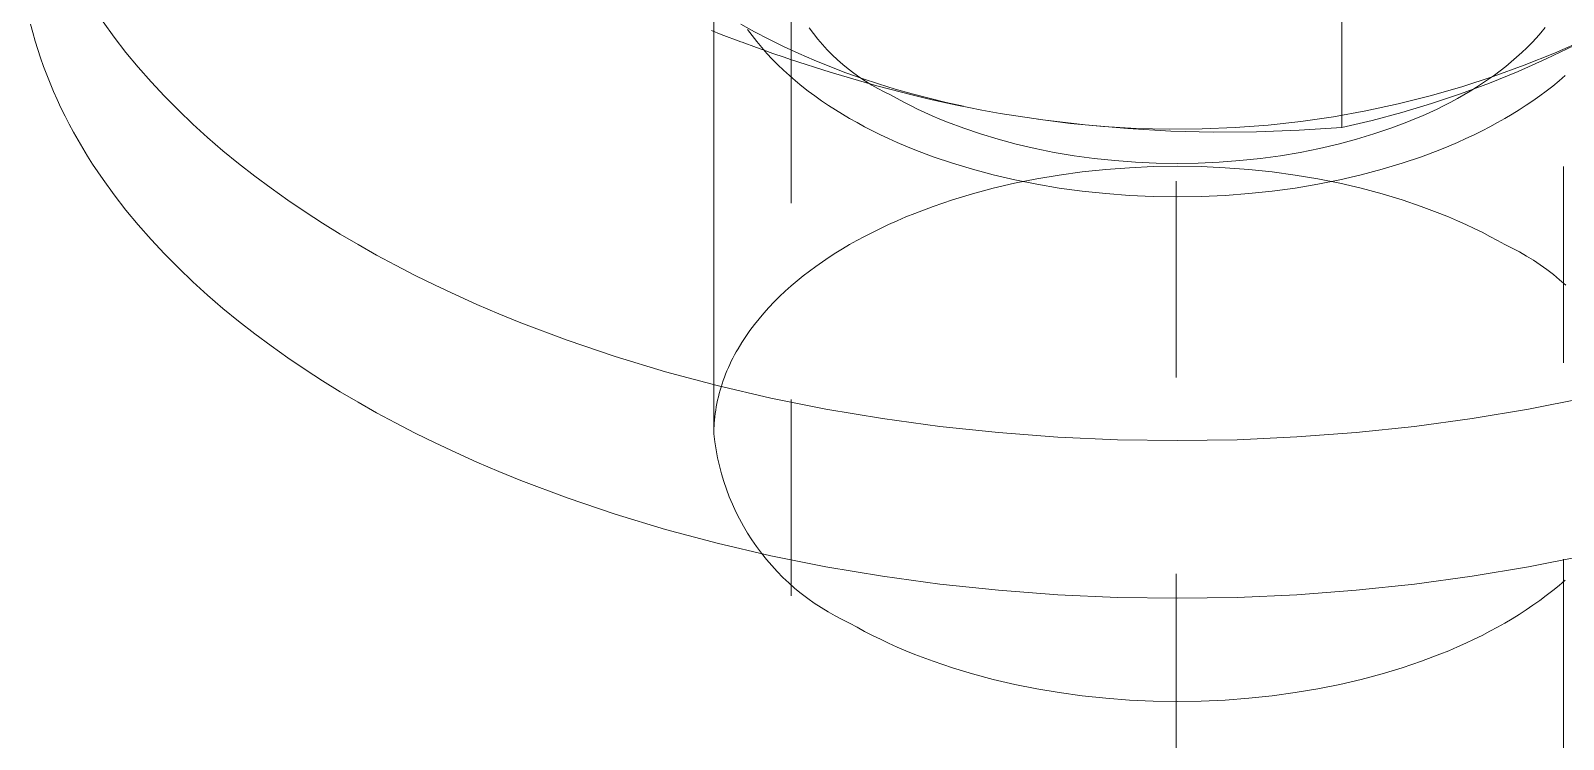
# Model space of a CAD drawing. Header units: inches. Extents: x -13 to 609, y -6 to 131.
# Drawn here: x 153.898 to 154.68, y 61.875 to 62.236 of the extents above; entities that cross this region are included whole.
import ezdxf

# ---------------------------------------------------------------- set-up
doc = ezdxf.new("R2010")
doc.units = ezdxf.units.IN
doc.linetypes.add('HIDDEN', pattern=[1.905, 1.27, -0.635])
doc.layers.add('ZANO_R', color=7, linetype='Continuous', lineweight=0)
doc.layers.add('ZANO_R_przerywana', color=250, linetype='HIDDEN', lineweight=0)

msp = doc.modelspace()

# ---------------------------------------------------------------- linework, layer by layer
at = {"layer": 'ZANO_R'}
for p, q in [((154.56682, 62.44649), (154.56682, 62.18704)), ((154.2466, 62.28447), (154.2466, 62.03083)), ((153.89823, 62.23968), (153.89936, 62.23534)), ((153.89936, 62.23534), (153.90058, 62.23101)), ((153.94086, 62.23293), (153.93519, 62.24076)), ((154.2453, 62.23632), (154.25024, 62.23441)), ((154.26025, 62.23064), (154.25024, 62.23441)), ((154.26024, 62.23971), (154.26734, 62.23574)), ((154.26604, 62.23383), (154.26377, 62.23696)), ((154.26734, 62.23574), (154.27465, 62.23191)), ((154.29513, 62.23772), (154.2973, 62.23481)), ((154.2973, 62.23481), (154.29956, 62.23198)), ((154.66594, 62.23266), (154.66824, 62.23526)), ((154.66824, 62.23526), (154.67043, 62.23792)), ((153.90058, 62.23101), (153.9019, 62.2267)), ((153.9019, 62.2267), (153.90331, 62.2224)), ((153.94684, 62.22523), (153.94086, 62.23293)), ((154.26025, 62.23064), (154.26094, 62.23039)), ((154.26825, 62.22772), (154.26094, 62.23039)), ((154.26843, 62.23075), (154.26604, 62.23383)), ((154.26825, 62.22772), (154.27168, 62.2265)), ((154.27094, 62.22772), (154.26843, 62.23075)), ((154.27356, 62.22474), (154.27094, 62.22772)), ((154.27667, 62.22474), (154.27168, 62.2265)), ((154.27465, 62.23191), (154.28215, 62.22821)), ((154.28215, 62.22821), (154.28983, 62.22466)), ((154.29956, 62.23198), (154.30192, 62.22923)), ((154.30192, 62.22923), (154.30438, 62.22657)), ((154.30438, 62.22657), (154.30692, 62.22399)), ((154.65851, 62.22514), (154.66108, 62.2276)), ((154.66108, 62.2276), (154.66356, 62.2301)), ((154.66356, 62.2301), (154.66594, 62.23266)), ((154.67097, 62.22197), (154.68512, 62.22883)), ((154.67523, 62.22491), (154.6906, 62.23171)), ((153.90331, 62.2224), (153.90481, 62.21812)), ((153.9531, 62.21765), (153.94684, 62.22523)), ((154.27628, 62.22182), (154.27356, 62.22474)), ((154.27912, 62.21895), (154.27628, 62.22182)), ((154.27667, 62.22474), (154.28247, 62.22274)), ((154.28205, 62.21615), (154.27912, 62.21895)), ((154.28561, 62.22167), (154.28247, 62.22274)), ((154.28561, 62.22167), (154.30579, 62.21515)), ((154.28983, 62.22466), (154.29769, 62.22126)), ((154.29769, 62.22126), (154.30569, 62.21801)), ((154.30692, 62.22399), (154.30956, 62.2215)), ((154.30956, 62.2215), (154.31228, 62.2191)), ((154.31228, 62.2191), (154.31508, 62.2168)), ((154.64384, 62.21291), (154.65963, 62.21865)), ((154.65034, 62.2181), (154.65314, 62.22039)), ((154.65314, 62.22039), (154.65587, 62.22274)), ((154.65587, 62.22274), (154.65851, 62.22514)), ((154.65661, 62.21557), (154.67097, 62.22197)), ((154.65963, 62.21865), (154.67523, 62.22491)), ((153.90481, 62.21812), (153.90641, 62.21386)), ((153.90641, 62.21386), (153.9081, 62.20961)), ((153.95965, 62.21021), (153.9531, 62.21765)), ((154.28508, 62.2134), (154.28205, 62.21615)), ((154.28819, 62.21072), (154.28508, 62.2134)), ((154.2914, 62.2081), (154.28819, 62.21072)), ((154.30569, 62.21801), (154.31385, 62.21491)), ((154.30579, 62.21515), (154.32613, 62.20919)), ((154.31385, 62.21491), (154.32213, 62.21197)), ((154.31508, 62.2168), (154.31796, 62.2146)), ((154.31796, 62.2146), (154.32091, 62.2125)), ((154.32091, 62.2125), (154.32394, 62.21051)), ((154.32213, 62.21197), (154.33052, 62.2092)), ((154.32394, 62.21051), (154.32703, 62.20862)), ((154.62785, 62.20772), (154.64384, 62.21291)), ((154.63847, 62.20948), (154.64153, 62.21155)), ((154.64153, 62.21155), (154.64453, 62.21368)), ((154.64205, 62.20962), (154.65661, 62.21557)), ((154.64453, 62.21368), (154.64747, 62.21586)), ((154.64747, 62.21586), (154.65034, 62.2181)), ((154.67747, 62.21073), (154.67427, 62.20811)), ((154.68059, 62.21342), (154.67747, 62.21073)), ((153.9081, 62.20961), (153.90988, 62.20538)), ((153.90988, 62.20538), (153.91174, 62.20117)), ((153.96648, 62.2029), (153.95965, 62.21021)), ((153.97356, 62.19574), (153.96648, 62.2029)), ((154.29468, 62.20554), (154.2914, 62.2081)), ((154.29804, 62.20305), (154.29468, 62.20554)), ((154.30147, 62.20062), (154.29804, 62.20305)), ((154.33026, 62.20804), (154.32613, 62.20918)), ((154.32703, 62.20862), (154.33019, 62.20684)), ((154.33019, 62.20684), (154.33341, 62.20517)), ((154.33026, 62.20805), (154.34826, 62.20341)), ((154.33052, 62.2092), (154.33902, 62.20658)), ((154.33341, 62.20517), (154.33668, 62.20362)), ((154.33668, 62.20362), (154.33996, 62.20177)), ((154.33902, 62.20658), (154.34761, 62.20413)), ((154.34761, 62.20413), (154.35628, 62.20185)), ((154.35504, 62.20177), (154.34825, 62.20339)), ((154.59541, 62.19898), (154.6117, 62.20307)), ((154.6117, 62.20307), (154.62785, 62.20772)), ((154.6124, 62.19915), (154.62731, 62.20415)), ((154.62571, 62.20177), (154.62899, 62.20363)), ((154.62731, 62.20415), (154.64205, 62.20962)), ((154.62899, 62.20363), (154.63219, 62.20552)), ((154.63219, 62.20552), (154.63536, 62.20747)), ((154.63536, 62.20747), (154.63847, 62.20948)), ((154.66763, 62.20306), (154.6642, 62.20063)), ((154.67099, 62.20555), (154.66763, 62.20306)), ((154.67427, 62.20811), (154.67099, 62.20555)), ((153.91174, 62.20117), (153.9137, 62.19699)), ((153.9137, 62.19699), (153.91575, 62.19282)), ((153.98089, 62.18873), (153.97356, 62.19574)), ((154.30496, 62.19825), (154.30147, 62.20062)), ((154.30852, 62.19596), (154.30496, 62.19825)), ((154.31213, 62.19373), (154.30852, 62.19596)), ((154.33996, 62.20177), (154.34334, 62.19994)), ((154.34334, 62.19994), (154.34682, 62.19814)), ((154.34682, 62.19814), (154.3504, 62.19638)), ((154.3504, 62.19638), (154.35408, 62.19464)), ((154.35504, 62.20179), (154.35935, 62.2008)), ((154.35628, 62.20185), (154.36501, 62.19973)), ((154.36567, 62.19938), (154.35935, 62.20078)), ((154.36501, 62.19973), (154.37378, 62.19777)), ((154.36567, 62.1994), (154.37045, 62.19838)), ((154.37819, 62.1968), (154.37045, 62.19837)), ((154.37819, 62.19681), (154.38154, 62.19616)), ((154.38317, 62.19585), (154.38154, 62.19616)), ((154.38317, 62.19585), (154.3926, 62.19415)), ((154.56244, 62.19246), (154.57898, 62.19544)), ((154.57898, 62.19544), (154.59541, 62.19898)), ((154.59734, 62.19463), (154.6124, 62.19915)), ((154.61158, 62.19465), (154.61526, 62.19639)), ((154.61526, 62.19639), (154.61884, 62.19815)), ((154.61884, 62.19815), (154.62233, 62.19995)), ((154.62233, 62.19995), (154.62571, 62.20177)), ((154.65715, 62.19597), (154.65353, 62.19374)), ((154.6607, 62.19827), (154.65715, 62.19597)), ((154.6642, 62.20063), (154.6607, 62.19827)), ((153.91575, 62.19282), (153.91789, 62.18868)), ((153.91789, 62.18868), (153.92011, 62.18456)), ((153.98845, 62.18187), (153.98089, 62.18873)), ((154.3158, 62.19156), (154.31213, 62.19373)), ((154.31955, 62.18945), (154.3158, 62.19156)), ((154.32341, 62.18736), (154.31955, 62.18945)), ((154.32739, 62.18531), (154.32341, 62.18736)), ((154.35408, 62.19464), (154.35786, 62.19295)), ((154.35786, 62.19295), (154.36174, 62.19129)), ((154.36174, 62.19129), (154.36571, 62.18967)), ((154.36571, 62.18967), (154.37394, 62.18657)), ((154.3926, 62.19415), (154.41421, 62.1909)), ((154.41178, 62.19121), (154.42845, 62.18907)), ((154.41421, 62.1909), (154.43591, 62.18832)), ((154.42845, 62.18907), (154.44518, 62.1875)), ((154.43591, 62.18832), (154.45768, 62.18641)), ((154.44518, 62.1875), (154.46196, 62.1865)), ((154.51235, 62.18692), (154.52911, 62.1882)), ((154.52911, 62.1882), (154.54581, 62.19005)), ((154.54581, 62.19005), (154.56244, 62.19246)), ((154.56682, 62.18704), (154.58214, 62.19059)), ((154.58214, 62.19059), (154.59734, 62.19463)), ((154.59172, 62.18658), (154.59995, 62.18968)), ((154.59995, 62.18968), (154.60393, 62.1913)), ((154.60393, 62.1913), (154.6078, 62.19296)), ((154.6078, 62.19296), (154.61158, 62.19465)), ((154.64225, 62.18737), (154.63828, 62.18532)), ((154.64612, 62.18946), (154.64225, 62.18737)), ((154.64987, 62.19157), (154.64612, 62.18946)), ((154.65353, 62.19374), (154.64987, 62.19157)), ((153.92011, 62.18456), (153.92242, 62.18047)), ((153.92242, 62.18047), (153.92481, 62.1764)), ((153.99625, 62.17516), (153.98845, 62.18187)), ((154.33149, 62.18329), (154.32739, 62.18531)), ((154.33569, 62.18131), (154.33149, 62.18329)), ((154.34001, 62.17937), (154.33569, 62.18131)), ((154.34444, 62.17747), (154.34001, 62.17937)), ((154.37394, 62.18657), (154.38254, 62.18366)), ((154.38254, 62.18366), (154.39148, 62.18096)), ((154.39148, 62.18096), (154.40074, 62.17848)), ((154.45768, 62.18641), (154.47949, 62.18518)), ((154.46196, 62.1865), (154.47875, 62.18607)), ((154.47875, 62.18607), (154.49556, 62.18621)), ((154.47949, 62.18518), (154.50134, 62.18463)), ((154.49556, 62.18621), (154.51235, 62.18692)), ((154.50134, 62.18463), (154.52319, 62.18476)), ((154.52319, 62.18476), (154.54502, 62.18556)), ((154.54502, 62.18556), (154.56682, 62.18704)), ((154.56493, 62.17849), (154.57419, 62.18096)), ((154.57419, 62.18096), (154.58313, 62.18366)), ((154.58313, 62.18366), (154.59172, 62.18658)), ((154.62566, 62.17938), (154.62123, 62.17748)), ((154.62998, 62.18132), (154.62566, 62.17938)), ((154.63418, 62.1833), (154.62998, 62.18132)), ((154.63828, 62.18532), (154.63418, 62.1833)), ((153.92481, 62.1764), (153.92728, 62.17236)), ((153.92728, 62.17236), (153.92984, 62.16834)), ((154.00425, 62.1686), (153.99625, 62.17516)), ((154.34898, 62.17563), (154.34444, 62.17747)), ((154.35839, 62.17208), (154.34898, 62.17563)), ((154.36821, 62.16875), (154.35839, 62.17208)), ((154.40074, 62.17848), (154.4103, 62.17626)), ((154.4103, 62.17626), (154.42014, 62.17429)), ((154.42014, 62.17429), (154.43021, 62.1726)), ((154.43021, 62.1726), (154.44048, 62.1712)), ((154.52519, 62.1712), (154.53546, 62.1726)), ((154.53546, 62.1726), (154.54553, 62.17429)), ((154.54553, 62.17429), (154.55537, 62.17626)), ((154.55537, 62.17626), (154.56493, 62.17849)), ((154.60728, 62.17209), (154.59746, 62.16876)), ((154.61669, 62.17563), (154.60728, 62.17209)), ((154.62123, 62.17748), (154.61669, 62.17563)), ((153.92984, 62.16834), (153.93519, 62.16039)), ((154.01246, 62.16221), (154.00425, 62.1686)), ((154.37843, 62.16566), (154.36821, 62.16875)), ((154.38901, 62.16284), (154.37843, 62.16566)), ((154.43441, 62.16433), (154.42267, 62.16272)), ((154.44634, 62.16559), (154.43441, 62.16433)), ((154.44048, 62.1712), (154.45092, 62.1701)), ((154.45841, 62.16649), (154.44634, 62.16559)), ((154.45092, 62.1701), (154.46149, 62.16931)), ((154.47059, 62.16704), (154.45841, 62.16649)), ((154.46149, 62.16931), (154.47214, 62.16883)), ((154.48281, 62.16722), (154.47059, 62.16704)), ((154.47214, 62.16883), (154.48284, 62.16867)), ((154.49503, 62.16704), (154.48281, 62.16722)), ((154.48284, 62.16867), (154.49353, 62.16883)), ((154.49353, 62.16883), (154.50418, 62.16931)), ((154.50721, 62.16649), (154.49503, 62.16704)), ((154.50418, 62.16931), (154.51475, 62.1701)), ((154.51928, 62.16559), (154.50721, 62.16649)), ((154.51475, 62.1701), (154.52519, 62.1712)), ((154.53121, 62.16433), (154.51928, 62.16559)), ((154.54296, 62.16273), (154.53121, 62.16433)), ((154.58724, 62.16567), (154.57666, 62.16284)), ((154.59746, 62.16876), (154.58724, 62.16567)), ((153.93519, 62.16039), (153.94086, 62.15257)), ((154.02086, 62.15597), (154.01246, 62.16221)), ((154.02943, 62.1499), (154.02086, 62.15597)), ((154.38899, 62.156), (154.3784, 62.15317)), ((154.39992, 62.15855), (154.38899, 62.156)), ((154.39994, 62.16029), (154.38901, 62.16284)), ((154.41116, 62.16079), (154.39992, 62.15855)), ((154.41118, 62.15805), (154.39994, 62.16029)), ((154.42267, 62.16272), (154.41116, 62.16079)), ((154.42269, 62.15611), (154.41118, 62.15805)), ((154.43443, 62.15451), (154.42269, 62.15611)), ((154.54298, 62.15612), (154.53124, 62.15452)), ((154.55447, 62.1608), (154.54296, 62.16273)), ((154.55449, 62.15805), (154.54298, 62.15612)), ((154.5657, 62.15855), (154.55447, 62.1608)), ((154.56573, 62.1603), (154.55449, 62.15805)), ((154.57663, 62.15601), (154.5657, 62.15855)), ((154.57666, 62.16284), (154.56573, 62.1603)), ((154.58722, 62.15318), (154.57663, 62.15601)), ((153.94086, 62.15257), (153.94684, 62.14486)), ((154.03817, 62.14399), (154.02943, 62.1499)), ((154.36819, 62.15009), (154.35837, 62.14676)), ((154.3784, 62.15317), (154.36819, 62.15009)), ((154.44637, 62.15326), (154.43443, 62.15451)), ((154.45844, 62.15235), (154.44637, 62.15326)), ((154.47061, 62.1518), (154.45844, 62.15235)), ((154.48284, 62.15162), (154.47061, 62.1518)), ((154.49506, 62.15181), (154.48284, 62.15162)), ((154.50723, 62.15235), (154.49506, 62.15181)), ((154.51931, 62.15326), (154.50723, 62.15235)), ((154.53124, 62.15452), (154.51931, 62.15326)), ((154.59744, 62.15009), (154.58722, 62.15318)), ((154.60726, 62.14677), (154.59744, 62.15009)), ((153.94684, 62.14486), (153.9531, 62.13729)), ((154.04706, 62.13825), (154.03817, 62.14399)), ((154.34442, 62.14136), (154.33999, 62.13947)), ((154.34896, 62.14321), (154.34442, 62.14136)), ((154.35837, 62.14676), (154.34896, 62.14321)), ((154.61666, 62.14322), (154.60726, 62.14677)), ((154.6212, 62.14137), (154.61666, 62.14322)), ((154.62564, 62.13948), (154.6212, 62.14137)), ((153.9531, 62.13729), (153.95965, 62.12984)), ((154.0561, 62.13267), (154.04706, 62.13825)), ((154.06526, 62.12726), (154.0561, 62.13267)), ((154.32737, 62.13353), (154.32339, 62.13147)), ((154.33147, 62.13555), (154.32737, 62.13353)), ((154.33567, 62.13753), (154.33147, 62.13555)), ((154.33999, 62.13947), (154.33567, 62.13753)), ((154.62996, 62.13754), (154.62564, 62.13948)), ((154.63416, 62.13556), (154.62996, 62.13754)), ((154.63826, 62.13354), (154.63416, 62.13556)), ((154.64223, 62.13148), (154.63826, 62.13354)), ((153.95965, 62.12984), (153.96648, 62.12254)), ((154.07464, 62.12197), (154.06526, 62.12726)), ((154.31223, 62.12518), (154.30873, 62.12302)), ((154.31578, 62.12727), (154.31223, 62.12518)), ((154.31953, 62.12939), (154.31578, 62.12727)), ((154.32339, 62.13147), (154.31953, 62.12939)), ((154.6461, 62.1294), (154.64223, 62.13148)), ((154.64985, 62.12728), (154.6461, 62.1294)), ((154.6536, 62.12547), (154.64985, 62.12728)), ((154.65728, 62.12353), (154.6536, 62.12547)), ((153.96648, 62.12254), (153.97356, 62.11538)), ((154.0843, 62.11676), (154.07464, 62.12197)), ((154.09424, 62.11162), (154.0843, 62.11676)), ((154.30188, 62.11851), (154.29855, 62.11617)), ((154.30528, 62.1208), (154.30188, 62.11851)), ((154.30873, 62.12302), (154.30528, 62.1208)), ((154.66089, 62.12147), (154.65728, 62.12353)), ((154.66444, 62.11928), (154.66089, 62.12147)), ((154.6679, 62.11697), (154.66444, 62.11928)), ((154.67129, 62.11455), (154.6679, 62.11697)), ((153.97356, 62.11538), (153.98089, 62.10837)), ((154.10448, 62.10658), (154.09424, 62.11162)), ((154.29209, 62.1113), (154.28897, 62.10877)), ((154.29529, 62.11376), (154.29209, 62.1113)), ((154.29855, 62.11617), (154.29529, 62.11376)), ((154.67458, 62.11201), (154.67129, 62.11455)), ((154.67779, 62.10936), (154.67458, 62.11201)), ((154.68091, 62.1066), (154.67779, 62.10936)), ((153.98089, 62.10837), (153.98845, 62.1015)), ((153.98845, 62.1015), (153.99625, 62.09479)), ((154.115, 62.10163), (154.10448, 62.10658)), ((154.12579, 62.09678), (154.115, 62.10163)), ((154.28297, 62.10355), (154.2801, 62.10085)), ((154.28593, 62.10619), (154.28297, 62.10355)), ((154.28897, 62.10877), (154.28593, 62.10619)), ((153.99625, 62.09479), (154.00425, 62.08824)), ((154.13687, 62.09204), (154.12579, 62.09678)), ((154.27464, 62.09528), (154.27206, 62.09242)), ((154.27732, 62.09809), (154.27464, 62.09528)), ((154.2801, 62.10085), (154.27732, 62.09809)), ((154.00425, 62.08824), (154.01246, 62.08184)), ((154.14822, 62.08742), (154.13687, 62.09204)), ((154.17174, 62.07855), (154.14822, 62.08742)), ((154.26721, 62.08655), (154.26495, 62.08354)), ((154.26958, 62.08951), (154.26721, 62.08655)), ((154.27206, 62.09242), (154.26958, 62.08951)), ((154.01246, 62.08184), (154.02086, 62.07561)), ((154.19629, 62.07024), (154.17174, 62.07855)), ((154.26281, 62.08048), (154.26079, 62.07739)), ((154.26495, 62.08354), (154.26281, 62.08048)), ((154.02086, 62.07561), (154.02943, 62.06954)), ((154.22183, 62.06252), (154.19629, 62.07024)), ((154.25712, 62.07107), (154.25628, 62.06947)), ((154.25799, 62.07266), (154.25712, 62.07107)), ((154.25889, 62.07425), (154.25799, 62.07266)), ((154.26079, 62.07739), (154.25889, 62.07425)), ((154.02943, 62.06954), (154.03817, 62.06363)), ((154.03817, 62.06363), (154.04706, 62.05789)), ((154.2483, 62.05545), (154.22183, 62.06252)), ((154.25326, 62.06298), (154.25258, 62.06133)), ((154.25396, 62.06461), (154.25326, 62.06298)), ((154.2547, 62.06624), (154.25396, 62.06461)), ((154.25547, 62.06786), (154.2547, 62.06624)), ((154.25628, 62.06947), (154.25547, 62.06786)), ((154.04706, 62.05789), (154.0561, 62.05231)), ((154.27562, 62.04909), (154.2483, 62.05545)), ((154.25025, 62.0547), (154.24975, 62.05303)), ((154.25078, 62.05637), (154.25025, 62.0547)), ((154.25135, 62.05803), (154.25078, 62.05637)), ((154.25195, 62.05969), (154.25135, 62.05803)), ((154.25258, 62.06133), (154.25195, 62.05969)), ((154.0561, 62.05231), (154.06526, 62.0469)), ((154.06526, 62.0469), (154.07464, 62.04161)), ((154.24848, 62.04798), (154.24812, 62.04628)), ((154.24886, 62.04966), (154.24848, 62.04798)), ((154.24929, 62.05135), (154.24886, 62.04966)), ((154.24975, 62.05303), (154.24929, 62.05135)), ((154.30372, 62.04347), (154.27562, 62.04909)), ((154.69009, 62.0491), (154.66199, 62.04348)), ((154.07464, 62.04161), (154.0843, 62.03639)), ((154.24708, 62.03948), (154.24691, 62.03778)), ((154.24728, 62.04119), (154.24708, 62.03948)), ((154.24753, 62.04289), (154.24728, 62.04119)), ((154.24781, 62.04459), (154.24753, 62.04289)), ((154.24812, 62.04628), (154.24781, 62.04459)), ((154.33249, 62.03865), (154.30372, 62.04347)), ((154.36185, 62.03464), (154.33249, 62.03865)), ((154.63322, 62.03866), (154.60387, 62.03465)), ((154.66199, 62.04348), (154.63322, 62.03866)), ((154.0843, 62.03639), (154.09424, 62.03126)), ((154.09424, 62.03126), (154.10448, 62.02621)), ((154.2466, 62.03083), (154.24709, 62.02672)), ((154.24678, 62.03607), (154.24668, 62.03436)), ((154.24691, 62.03778), (154.24678, 62.03607)), ((154.39168, 62.0315), (154.36185, 62.03464)), ((154.42187, 62.02923), (154.39168, 62.0315)), ((154.57404, 62.0315), (154.54385, 62.02924)), ((154.60387, 62.03465), (154.57404, 62.0315)), ((154.10448, 62.02621), (154.115, 62.02126)), ((154.24709, 62.02672), (154.24772, 62.02263)), ((154.4523, 62.02787), (154.42187, 62.02923)), ((154.48286, 62.02741), (154.4523, 62.02787)), ((154.51341, 62.02787), (154.48286, 62.02741)), ((154.54385, 62.02924), (154.51341, 62.02787)), ((154.115, 62.02126), (154.12579, 62.01642)), ((154.12579, 62.01642), (154.13687, 62.01168)), ((154.24772, 62.02263), (154.24849, 62.01856)), ((154.24849, 62.01856), (154.2494, 62.01452)), ((154.13687, 62.01168), (154.14822, 62.00706)), ((154.2494, 62.01452), (154.25046, 62.01051)), ((154.25046, 62.01051), (154.25165, 62.00654)), ((154.14822, 62.00706), (154.17174, 61.99819)), ((154.25165, 62.00654), (154.25297, 62.00262)), ((154.25297, 62.00262), (154.25444, 61.99875)), ((154.17174, 61.99819), (154.19629, 61.98987)), ((154.25444, 61.99875), (154.25604, 61.99492)), ((154.25604, 61.99492), (154.25777, 61.99116)), ((154.19629, 61.98987), (154.22183, 61.98215)), ((154.25777, 61.99116), (154.25963, 61.98746)), ((154.25963, 61.98746), (154.26162, 61.98383)), ((154.22183, 61.98215), (154.2483, 61.97509)), ((154.26162, 61.98383), (154.26373, 61.98026)), ((154.26373, 61.98026), (154.26596, 61.97678)), ((154.26596, 61.97678), (154.26832, 61.97337)), ((154.2483, 61.97509), (154.27562, 61.96872)), ((154.26832, 61.97337), (154.27079, 61.97005)), ((154.27079, 61.97005), (154.27338, 61.96681)), ((154.27562, 61.96872), (154.30372, 61.96311)), ((154.66199, 61.96312), (154.69009, 61.96874)), ((154.27338, 61.96681), (154.27608, 61.96367)), ((154.27608, 61.96367), (154.27888, 61.96063)), ((154.27888, 61.96063), (154.28179, 61.95768)), ((154.30372, 61.96311), (154.33249, 61.95828)), ((154.63322, 61.95829), (154.66199, 61.96312)), ((154.28179, 61.95768), (154.2848, 61.95483)), ((154.2848, 61.95483), (154.28791, 61.9521)), ((154.33249, 61.95828), (154.36185, 61.95428)), ((154.36185, 61.95428), (154.39168, 61.95113)), ((154.57404, 61.95114), (154.60387, 61.95429)), ((154.60387, 61.95429), (154.63322, 61.95829)), ((154.67427, 61.95095), (154.67747, 61.95357)), ((154.67747, 61.95357), (154.68059, 61.95625)), ((154.28791, 61.9521), (154.29111, 61.94947)), ((154.29111, 61.94947), (154.29441, 61.94695)), ((154.29441, 61.94695), (154.29778, 61.94455)), ((154.39168, 61.95113), (154.42187, 61.94887)), ((154.42187, 61.94887), (154.4523, 61.9475)), ((154.4523, 61.9475), (154.48286, 61.94705)), ((154.48286, 61.94705), (154.51341, 61.94751)), ((154.51341, 61.94751), (154.54385, 61.94887)), ((154.54385, 61.94887), (154.57404, 61.95114)), ((154.6642, 61.94346), (154.66763, 61.94589)), ((154.66763, 61.94589), (154.67099, 61.94839)), ((154.67099, 61.94839), (154.67427, 61.95095)), ((154.29778, 61.94455), (154.30124, 61.94227)), ((154.30124, 61.94227), (154.30477, 61.94012)), ((154.30477, 61.94012), (154.30838, 61.93808)), ((154.30838, 61.93808), (154.31206, 61.93618)), ((154.65353, 61.93657), (154.65715, 61.9388)), ((154.65715, 61.9388), (154.6607, 61.9411)), ((154.6607, 61.9411), (154.6642, 61.94346)), ((154.31206, 61.93618), (154.3158, 61.9344)), ((154.3158, 61.9344), (154.31955, 61.93228)), ((154.31955, 61.93228), (154.32341, 61.93019)), ((154.32341, 61.93019), (154.32739, 61.92814)), ((154.63828, 61.92815), (154.64225, 61.93021)), ((154.64225, 61.93021), (154.64612, 61.93229)), ((154.64612, 61.93229), (154.64987, 61.93441)), ((154.64987, 61.93441), (154.65353, 61.93657)), ((154.32739, 61.92814), (154.33149, 61.92612)), ((154.33149, 61.92612), (154.33569, 61.92414)), ((154.33569, 61.92414), (154.34001, 61.9222)), ((154.34001, 61.9222), (154.34444, 61.92031)), ((154.62123, 61.92032), (154.62566, 61.92221)), ((154.62566, 61.92221), (154.62998, 61.92415)), ((154.62998, 61.92415), (154.63418, 61.92613)), ((154.63418, 61.92613), (154.63828, 61.92815)), ((154.34444, 61.92031), (154.34898, 61.91846)), ((154.34898, 61.91846), (154.35839, 61.91491)), ((154.35839, 61.91491), (154.36821, 61.91159)), ((154.59746, 61.91159), (154.60728, 61.91492)), ((154.60728, 61.91492), (154.61669, 61.91847)), ((154.61669, 61.91847), (154.62123, 61.92032)), ((154.36821, 61.91159), (154.37843, 61.9085)), ((154.37843, 61.9085), (154.38901, 61.90567)), ((154.57666, 61.90568), (154.58724, 61.90851)), ((154.58724, 61.90851), (154.59746, 61.91159)), ((154.38901, 61.90567), (154.39994, 61.90313)), ((154.39994, 61.90313), (154.41118, 61.90088)), ((154.41118, 61.90088), (154.42269, 61.89895)), ((154.42269, 61.89895), (154.43443, 61.89735)), ((154.53124, 61.89735), (154.54298, 61.89895)), ((154.54298, 61.89895), (154.55449, 61.90089)), ((154.55449, 61.90089), (154.56573, 61.90313)), ((154.56573, 61.90313), (154.57666, 61.90568)), ((154.43443, 61.89735), (154.44637, 61.89609)), ((154.44637, 61.89609), (154.45844, 61.89519)), ((154.45844, 61.89519), (154.47061, 61.89464)), ((154.47061, 61.89464), (154.48284, 61.89446)), ((154.48284, 61.89446), (154.49506, 61.89464)), ((154.49506, 61.89464), (154.50723, 61.89519)), ((154.50723, 61.89519), (154.51931, 61.89609)), ((154.51931, 61.89609), (154.53124, 61.89735))]:
    msp.add_line(p, q, dxfattribs=at)
at = {"layer": 'ZANO_R_przerywana', "ltscale": 0.05}
for p, q in [((154.48224, 63.95957), (154.48224, 38.24314)), ((154.28597, 57.94835), (154.28597, 62.36694)), ((154.67967, 62.36703), (154.67967, 58.19769))]:
    msp.add_line(p, q, dxfattribs=at)

doc.saveas('drawing.dxf')
